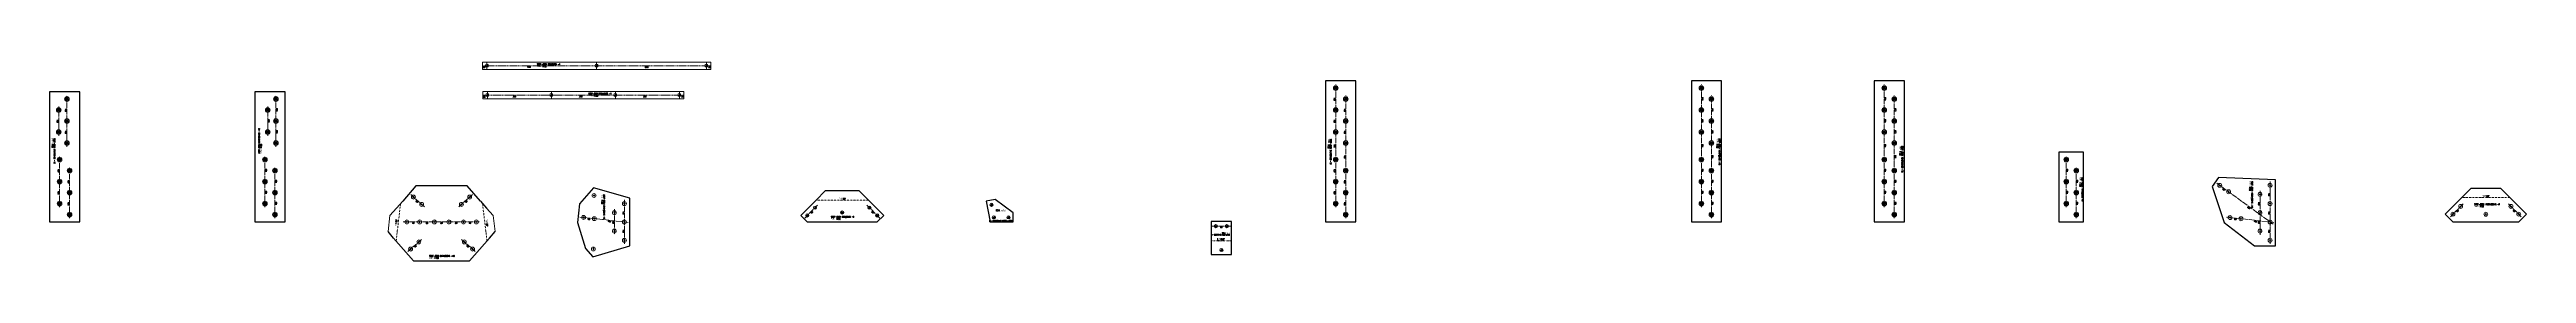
# Model space of a CAD drawing. Header units: millimetres. Extents: x -164 to 144402, y -33030 to 11430.
# Drawn here: x 130856 to 144402, y -15292 to -14208 of the extents above; entities that cross this region are included whole.
import ezdxf
from ezdxf.enums import TextEntityAlignment as Align

# ---------------------------------------------------------------- set-up
doc = ezdxf.new("R2010")
doc.units = ezdxf.units.MM
doc.header["$LTSCALE"] = 20
for name, pattern in [('DASHDOT2X', [1.75, 1.5, -0.125, 0, -0.125]), ('DIVIDE', [0.875, 0.5, -0.125, 0, -0.125, 0, -0.125]), ('HIDDEN', [0.375, 0.25, -0.125])]:
    doc.linetypes.add(name, pattern=pattern)
for name, color, linetype, lineweight in [('1', 7, 'Continuous', 25), ('11', 3, 'Continuous', 13), ('12', 7, 'Continuous', 13), ('5', 1, 'Continuous', 13), ('7', 2, 'DASHDOT2X', 13), ('8', 3, 'DIVIDE', 13)]:
    doc.layers.add(name, color=color, linetype=linetype, lineweight=lineweight)
doc.styles.get("Standard").update_dxf_attribs({"font": 'simplex', "width": 0.7, "bigfont": 'gbhzfs.shx'})

# ---------------------------------------------------------------- blocks, each defined once
blk = doc.blocks.new('M24')
for p, q in [((-0.6, 0), (0.6, 0)), ((0, -0.6), (0, 0.6))]:
    blk.add_line(p, q)
for radius in [1, 0.6]:
    blk.add_circle((0, 0), radius)
blk = doc.blocks.new('M20')
for p, q in [((-0.5, 0), (0.5, 0)), ((0, -0.5), (0, 0.5))]:
    blk.add_line(p, q)
blk.add_circle((0, 0), 1)
blk = doc.blocks.new('M16')
for p, q in [((-0.7, -0.7), (0.7, 0.7)), ((-0.4, 0), (0.4, 0)), ((0, 0.4), (0, -0.4))]:
    blk.add_line(p, q)
blk.add_circle((0, 0), 1)
for radius in [0.8, 0.6, 0.4, 0.2]:
    blk.add_arc((0, 0), radius, 225, 45)

msp = doc.modelspace()

# ---------------------------------------------------------------- linework, layer by layer
at = {"layer": '1'}
for p, q in [((138000, -14309.557), (137835, -14309.557)), ((137835, -14309.557), (137835, -15079.557)), ((138000, -15079.557), (138000, -14309.557)), ((140000, -14309.557), (139835, -14309.557)), ((139835, -14309.557), (139835, -15079.557)), ((140000, -15079.557), (140000, -14309.557)), ((141000, -14309.557), (140835, -14309.557)), ((140835, -14309.557), (140835, -15079.557)), ((141000, -15079.557), (141000, -14309.557)), ((131021, -14369.557), (130856, -14369.557)), ((130856, -14369.557), (130856, -15079.557)), ((131021, -15079.557), (131021, -14369.557)), ((132144, -14369.557), (131979, -14369.557)), ((131979, -14369.557), (131979, -15079.557)), ((132144, -15079.557), (132144, -14369.557)), ((141980, -14699.557), (141845, -14699.557)), ((141845, -14699.557), (141845, -15079.557)), ((141980, -15079.557), (141980, -14699.557)), ((132860.077, -14882.908), (132787.341, -14965.426)), ((133139.938, -14882.891), (132860.077, -14882.908)), ((133212.675, -14965.41), (133139.938, -14882.891)), ((133830.848, -14893.043), (133754.219, -14981.344)), ((134030, -14949.557), (133830.848, -14893.043)), ((142718.097, -14838.04), (142682.87, -14886.61)), ((142682.87, -14886.61), (142748.22, -15082.206)), ((143030, -14849.557), (142718.097, -14838.04)), ((143030, -15209.557), (143030, -14849.557)), ((144048.426, -14946.278), (144098.426, -14896.278)), ((144261.312, -14896.278), (144098.426, -14896.278)), ((144311.312, -14946.278), (144261.312, -14896.278)), ((132753.546, -15003.766), (132717.728, -15044.401)), ((132787.341, -14965.426), (132753.546, -15003.766)), ((133212.675, -14965.41), (133246.464, -15003.743)), ((133246.464, -15003.743), (133282.285, -15044.381)), ((133754.219, -14981.344), (133743.25, -15081.662)), ((134030, -15209.557), (134030, -14949.557)), ((135042.426, -14966.42), (134964.645, -15044.202)), ((135042.426, -14966.42), (135048.426, -14960.42)), ((135048.426, -14960.42), (135098.426, -14910.42)), ((135284.072, -14910.42), (135098.426, -14910.42)), ((135334.072, -14960.42), (135284.072, -14910.42)), ((135340.072, -14966.42), (135334.072, -14960.42)), ((135417.854, -15044.202), (135340.072, -14966.42)), ((136027.494, -14956.562), (135978.375, -14965.908)), ((135978.375, -14965.908), (136000, -15079.557)), ((136125.692, -15029.557), (136027.494, -14956.562)), ((136125.692, -15079.557), (136125.692, -15029.557)), ((144042.426, -14952.278), (143957.574, -15037.131)), ((144042.426, -14952.278), (144048.426, -14946.278)), ((144317.312, -14952.278), (144311.312, -14946.278)), ((144402.165, -15037.131), (144317.312, -14952.278)), ((130856, -15079.557), (131021, -15079.557)), ((131979, -15079.557), (132144, -15079.557)), ((132737.956, -15167.136), (132707.268, -15131.971)), ((132765.122, -15198.264), (132737.956, -15167.136)), ((133234.865, -15198.251), (133262.034, -15167.119)), ((133262.034, -15167.119), (133292.742, -15131.931)), ((133743.25, -15081.662), (133787.675, -15223.927)), ((134964.645, -15044.202), (135000, -15079.557)), ((135000, -15079.557), (135382.498, -15079.557)), ((135382.498, -15079.557), (135417.854, -15044.202)), ((136000, -15079.557), (136125.692, -15079.557)), ((137319.761, -15077.613), (137209.761, -15077.613)), ((137209.761, -15077.613), (137209.761, -15257.61)), ((137319.761, -15257.58), (137319.761, -15077.613)), ((137835, -15079.557), (138000, -15079.557)), ((139835, -15079.557), (140000, -15079.557)), ((140835, -15079.557), (141000, -15079.557)), ((141845, -15079.557), (141980, -15079.557)), ((142748.22, -15082.206), (142915, -15209.557)), ((143957.574, -15037.131), (144000, -15079.557)), ((144000, -15079.557), (144359.739, -15079.557)), ((144359.739, -15079.557), (144402.165, -15037.131)), ((132765.122, -15198.264), (132847.313, -15292.443)), ((132847.313, -15292.443), (133152.675, -15292.43)), ((133152.675, -15292.43), (133234.865, -15198.251)), ((133787.675, -15223.927), (133826.978, -15269.262)), ((133826.978, -15269.262), (134030, -15209.557)), ((137209.761, -15257.61), (137319.761, -15257.58)), ((142915, -15209.557), (143030, -15209.557))]:
    msp.add_line(p, q, dxfattribs=at)
at = {"layer": '12'}
for p, q in [((133223.018, -14207.5), (133223.018, -14247.5)), ((134473.018, -14207.5), (133223.018, -14207.5)), ((133248.018, -14207.5), (133248.018, -14247.5)), ((133848.018, -14207.5), (133848.018, -14247.5)), ((134448.018, -14207.5), (134448.018, -14247.5)), ((134473.018, -14247.5), (134473.018, -14207.5)), ((133223.018, -14247.5), (134473.018, -14247.5)), ((133225.614, -14367.5), (133225.614, -14407.5)), ((134325.614, -14367.5), (133225.614, -14367.5)), ((133225.614, -14407.5), (134325.614, -14407.5)), ((133250.614, -14367.5), (133250.614, -14407.5)), ((133600.614, -14367.5), (133600.614, -14407.5)), ((133950.614, -14367.5), (133950.614, -14407.5)), ((134300.614, -14367.5), (134300.614, -14407.5)), ((134325.614, -14407.5), (134325.614, -14367.5)), ((137242.803, -15182.613), (137242.803, -15167.613)), ((137242.803, -15182.613), (137251.595, -15184.421)), ((137247.803, -15181.613), (137249.803, -15179.613)), ((137262.803, -15181.613), (137247.803, -15181.613)), ((137249.803, -15179.613), (137251.803, -15181.613))]:
    msp.add_line(p, q, dxfattribs=at)
at = {"layer": '12', "color": 3, "linetype": 'HIDDEN'}
for p, q in [((133223.018, -14227.5), (134473.018, -14227.5)), ((134325.614, -14387.5), (133225.614, -14387.5))]:
    msp.add_line(p, q, dxfattribs=at)
at = {"layer": '7'}
for p, q in [((137890, -14999.557), (137890, -14329.557)), ((139890, -14999.557), (139890, -14329.557)), ((140890, -14999.557), (140890, -14329.557)), ((130906, -14609.557), (130906, -14449.557)), ((130951, -14669.557), (130951, -14389.557)), ((132049, -14609.557), (132049, -14449.557)), ((132094, -14669.557), (132094, -14389.557)), ((137945, -15059.557), (137945, -14389.557)), ((139945, -15059.557), (139945, -14389.557)), ((140945, -15059.557), (140945, -14389.557)), ((130911, -14999.557), (130911, -14719.557)), ((132034, -14999.557), (132034, -14719.557)), ((141885, -14999.557), (141885, -14719.557)), ((130966, -15059.557), (130966, -14779.557)), ((132089, -15059.557), (132089, -14779.557)), ((141940, -15059.557), (141940, -14779.557)), ((143016.19, -15091.299), (142708.578, -14868.196)), ((143000, -14859.557), (143000, -15199.557)), ((132906.228, -14996.903), (132831.211, -14930.779)), ((133093.787, -14996.887), (133168.804, -14930.763)), ((133945, -15009.557), (133945, -15149.557)), ((134000, -14959.557), (134000, -15199.557)), ((135056.569, -14987.633), (134985.858, -15058.344)), ((135325.93, -14987.633), (135396.64, -15058.344)), ((142945, -14909.557), (142945, -15149.557)), ((144056.569, -14980.562), (143985.858, -15051.273)), ((144303.17, -14980.562), (144373.881, -15051.273)), ((132790, -15079.557), (133210, -15079.557)), ((134019.882, -15081.731), (133756.452, -15052.927)), ((137314.761, -15102.613), (137214.761, -15102.613)), ((143019.882, -15081.731), (142761.422, -15053.471)), ((132890.739, -15174.91), (132815.396, -15240.662)), ((133109.248, -15174.897), (133184.592, -15240.649))]:
    msp.add_line(p, q, dxfattribs=at)
at = {"layer": '8'}
for p, q in [((132751.566, -15182.685), (132775.979, -14978.299)), ((133248.449, -15182.685), (133224.036, -14978.299)), ((135334.072, -14960.42), (135048.426, -14960.42)), ((144311.312, -14946.278), (144048.426, -14946.278)), ((137319.761, -15182.613), (137209.761, -15182.613))]:
    msp.add_line(p, q, dxfattribs=at)
at = {"layer": '8', "color": 0, "linetype": 'ByBlock'}
for p, q in [((132707.268, -15131.971), (132717.73, -15044.381)), ((133292.742, -15131.931), (133282.285, -15044.381))]:
    msp.add_line(p, q, dxfattribs=at)

# ---------------------------------------------------------------- block references
at = {"layer": '5'}
for name, p, xscale, yscale, zscale in [('M16', (133248.018, -14227.5), 8.75, 8.75, 8.75), ('M16', (133848.018, -14227.5), 8.75, 8.75, 8.75), ('M16', (134448.018, -14227.5), 8.75, 8.75, 8.75), ('M24', (137890, -14349.557), 12.75, 12.75, 12.75), ('M24', (139890, -14349.557), 12.75, 12.75, 12.75), ('M24', (140890, -14349.557), 12.75, 12.75, 12.75), ('M24', (130906, -14469.557), 12.75, 12.75, 12.75), ('M24', (130951, -14409.557), 12.75, 12.75, 12.75), ('M24', (132049, -14469.557), 12.75, 12.75, 12.75), ('M24', (132094, -14409.557), 12.75, 12.75, 12.75), ('M16', (133250.614, -14387.5), 8.75, 8.75, 8.75), ('M16', (133600.614, -14387.5), 8.75, 8.75, 8.75), ('M16', (133950.614, -14387.5), 8.75, 8.75, 8.75), ('M16', (134300.614, -14387.5), 8.75, 8.75, 8.75), ('M24', (137890, -14469.557), 12.75, 12.75, 12.75), ('M24', (137945, -14409.557), 12.75, 12.75, 12.75), ('M24', (139890, -14469.557), 12.75, 12.75, 12.75), ('M24', (139945, -14409.557), 12.75, 12.75, 12.75), ('M24', (140890, -14469.557), 12.75, 12.75, 12.75), ('M24', (140945, -14409.557), 12.75, 12.75, 12.75), ('M24', (130906, -14589.557), 12.75, 12.75, 12.75), ('M24', (130951, -14529.557), 12.75, 12.75, 12.75), ('M24', (132049, -14589.557), 12.75, 12.75, 12.75), ('M24', (132094, -14529.557), 12.75, 12.75, 12.75), ('M24', (137890, -14589.557), 12.75, 12.75, 12.75), ('M24', (137945, -14529.557), 12.75, 12.75, 12.75), ('M24', (139890, -14589.557), 12.75, 12.75, 12.75), ('M24', (139945, -14529.557), 12.75, 12.75, 12.75), ('M24', (140890, -14589.557), 12.75, 12.75, 12.75), ('M24', (140945, -14529.557), 12.75, 12.75, 12.75), ('M24', (130911, -14739.557), 12.75, 12.75, 12.75), ('M24', (130951, -14649.557), 12.75, 12.75, 12.75), ('M24', (132034, -14739.557), 12.75, 12.75, 12.75), ('M24', (132094, -14649.557), 12.75, 12.75, 12.75), ('M24', (137890, -14739.557), 12.75, 12.75, 12.75), ('M24', (137945, -14649.557), 12.75, 12.75, 12.75), ('M24', (139890, -14739.557), 12.75, 12.75, 12.75), ('M24', (139945, -14649.557), 12.75, 12.75, 12.75), ('M24', (140890, -14739.557), 12.75, 12.75, 12.75), ('M24', (140945, -14649.557), 12.75, 12.75, 12.75), ('M24', (141885, -14739.557), 12.75, 12.75, 12.75), ('M24', (130911, -14859.557), 12.75, 12.75, 12.75), ('M24', (130966, -14799.557), 12.75, 12.75, 12.75), ('M24', (132034, -14859.557), 12.75, 12.75, 12.75), ('M24', (132089, -14799.557), 12.75, 12.75, 12.75), ('M24', (137890, -14859.557), 12.75, 12.75, 12.75), ('M24', (137945, -14799.557), 12.75, 12.75, 12.75), ('M24', (139890, -14859.557), 12.75, 12.75, 12.75), ('M24', (139945, -14799.557), 12.75, 12.75, 12.75), ('M24', (140890, -14859.557), 12.75, 12.75, 12.75), ('M24', (140945, -14799.557), 12.75, 12.75, 12.75), ('M24', (141885, -14859.557), 12.75, 12.75, 12.75), ('M24', (141940, -14799.557), 12.75, 12.75, 12.75), ('M20', (142724.768, -14879.939), 10.75, 10.75, 10.75), ('M20', (143000, -14879.557), 10.75, 10.75, 10.75), ('M24', (130911, -14979.557), 12.75, 12.75, 12.75), ('M24', (130966, -14919.557), 12.75, 12.75, 12.75), ('M24', (130966, -15039.557), 12.75, 12.75, 12.75), ('M24', (132034, -14979.557), 12.75, 12.75, 12.75), ('M24', (132089, -14919.557), 12.75, 12.75, 12.75), ('M24', (132089, -15039.557), 12.75, 12.75, 12.75), ('M20', (132846.214, -14944.004), 10.75, 10.75, 10.75), ('M20', (132891.225, -14983.678), 10.75, 10.75, 10.75), ('M20', (133108.791, -14983.662), 10.75, 10.75, 10.75), ('M20', (133153.801, -14943.988), 10.75, 10.75, 10.75), ('M20', (133833.843, -14935.363), 10.75, 10.75, 10.75), ('M20', (133945, -15029.557), 10.75, 10.75, 10.75), ('M20', (134000, -14979.557), 10.75, 10.75, 10.75), ('M16', (135000, -15044.202), 8.75, 8.75, 8.75), ('M16', (135042.426, -15001.775), 8.75, 8.75, 8.75), ('M16', (135191.249, -15027.952), 8.75, 8.75, 8.75), ('M16', (135340.072, -15001.775), 8.75, 8.75, 8.75), ('M16', (135382.498, -15044.202), 8.75, 8.75, 8.75), ('M16', (136007.607, -14985.794), 8.75, 8.75, 8.75), ('M24', (137890, -14979.557), 12.75, 12.75, 12.75), ('M24', (137945, -14919.557), 12.75, 12.75, 12.75), ('M24', (137945, -15039.557), 12.75, 12.75, 12.75), ('M24', (139890, -14979.557), 12.75, 12.75, 12.75), ('M24', (139945, -14919.557), 12.75, 12.75, 12.75), ('M24', (139945, -15039.557), 12.75, 12.75, 12.75), ('M24', (140890, -14979.557), 12.75, 12.75, 12.75), ('M24', (140945, -14919.557), 12.75, 12.75, 12.75), ('M24', (140945, -15039.557), 12.75, 12.75, 12.75), ('M24', (141885, -14979.557), 12.75, 12.75, 12.75), ('M24', (141940, -14919.557), 12.75, 12.75, 12.75), ('M24', (141940, -15039.557), 12.75, 12.75, 12.75), ('M20', (142773.339, -14915.165), 10.75, 10.75, 10.75), ('M20', (142945, -14929.557), 10.75, 10.75, 10.75), ('M20', (142945, -15029.557), 10.75, 10.75, 10.75), ('M20', (143000, -14979.557), 10.75, 10.75, 10.75), ('M20', (144000, -15037.131), 10.75, 10.75, 10.75), ('M20', (144042.426, -14994.704), 10.75, 10.75, 10.75), ('M20', (144179.869, -15037.261), 10.75, 10.75, 10.75), ('M20', (144317.312, -14994.704), 10.75, 10.75, 10.75), ('M20', (144359.739, -15037.131), 10.75, 10.75, 10.75), ('M20', (132810, -15079.557), 10.75, 10.75, 10.75), ('M20', (132880, -15079.557), 10.75, 10.75, 10.75), ('M20', (132960, -15079.557), 10.75, 10.75, 10.75), ('M20', (133040, -15079.557), 10.75, 10.75, 10.75), ('M20', (133120, -15079.557), 10.75, 10.75, 10.75), ('M20', (133190, -15079.557), 10.75, 10.75, 10.75), ('M20', (133776.333, -15055.101), 10.75, 10.75, 10.75), ('M20', (133835.978, -15061.623), 10.75, 10.75, 10.75), ('M20', (133945, -15129.557), 10.75, 10.75, 10.75), ('M20', (134000, -15079.557), 10.75, 10.75, 10.75), ('M20', (134000, -15179.557), 10.75, 10.75, 10.75), ('M16', (136020.692, -15054.557), 8.75, 8.75, 8.75), ('M16', (136100.692, -15054.557), 8.75, 8.75, 8.75), ('M16', (137234.761, -15102.613), 8.75, 8.75, 8.75), ('M16', (137294.761, -15102.613), 8.75, 8.75, 8.75), ('M20', (142781.303, -15055.644), 10.75, 10.75, 10.75), ('M20', (142840.948, -15062.166), 10.75, 10.75, 10.75), ('M20', (142945, -15129.557), 10.75, 10.75, 10.75), ('M20', (143000, -15079.557), 10.75, 10.75, 10.75), ('M20', (143000, -15179.557), 10.75, 10.75, 10.75), ('M20', (132830.464, -15227.512), 10.75, 10.75, 10.75), ('M20', (132875.67, -15188.06), 10.75, 10.75, 10.75), ('M20', (133124.317, -15188.047), 10.75, 10.75, 10.75), ('M20', (133169.523, -15227.498), 10.75, 10.75, 10.75), ('M20', (133829.994, -15226.943), 10.75, 10.75, 10.75), ('M16', (137264.854, -15232.595), 8.75, 8.75, 8.75)]:
    msp.add_blockref(name, p, dxfattribs=dict(at, xscale=xscale, yscale=yscale, zscale=zscale))

# ---------------------------------------------------------------- texts
at = {"layer": '11', "width": 0.7}
for s, p in [('25', (133232.516, -14231.465)), ('600', (133478.474, -14228.962)), ('600', (134121.643, -14231.922)), ('25', (134464.449, -14230.806)), ('25', (133234.059, -14392.827)), ('350', (133398.417, -14391.526)), ('350', (133761.156, -14391.222)), ('350', (134111.174, -14391.997)), ('25', (134316.544, -14391.874)), ('70', (132845, -15081.057)), ('80', (132920, -15081.057)), ('80', (133000, -15081.057)), ('80', (133080, -15081.057)), ('70', (133155, -15081.057)), ('60', (137264.761, -15104.113))]:
    msp.add_text(s, height=8, dxfattribs=at).set_placement(p, align=Align.TOP_CENTER)
for s, rotation, p in [('120', 270, (130949.5, -14469.557)), ('120', 90, (132095.5, -14469.557)), ('120', 270, (137888.5, -14409.557)), ('120', 270, (137943.5, -14469.557)), ('120', 90, (139891.5, -14409.557)), ('120', 90, (139946.5, -14469.557)), ('120', 90, (140891.5, -14409.557)), ('120', 90, (140946.5, -14469.557)), ('120', 270, (130904.5, -14529.557)), ('120', 270, (130949.5, -14589.557)), ('120', 90, (132050.5, -14529.557)), ('120', 90, (132095.5, -14589.557)), ('120', 270, (137888.5, -14529.557)), ('120', 270, (137943.5, -14589.557)), ('120', 90, (139891.5, -14529.557)), ('120', 90, (139946.5, -14589.557)), ('120', 90, (140891.5, -14529.557)), ('120', 90, (140946.5, -14589.557)), ('150', 270, (137888.5, -14664.557)), ('150', 270, (137943.5, -14724.557)), ('150', 90, (139891.5, -14664.557)), ('150', 90, (139946.5, -14724.557)), ('150', 90, (140891.5, -14664.557)), ('150', 90, (140946.5, -14724.557)), ('120', 270, (130909.5, -14799.557)), ('120', 270, (130964.5, -14859.557)), ('120', 90, (132035.5, -14799.557)), ('120', 90, (132090.5, -14859.557)), ('120', 270, (137888.5, -14799.557)), ('120', 270, (137943.5, -14859.557)), ('120', 90, (139891.5, -14799.557)), ('120', 90, (139946.5, -14859.557)), ('120', 90, (140891.5, -14799.557)), ('120', 90, (140946.5, -14859.557)), ('120', 90, (141886.5, -14799.557)), ('120', 90, (141941.5, -14859.557)), ('60', 324.0476073, (142748.173, -14898.766)), ('120', 270, (130909.5, -14919.557)), ('120', 270, (130964.5, -14979.557)), ('120', 90, (132035.5, -14919.557)), ('120', 90, (132090.5, -14979.557)), ('60', 318.6057695, (132867.728, -14964.966)), ('60', 41.3948421, (133132.288, -14964.95)), ('100', 270, (133998.5, -15029.557)), ('60', 45, (135022.274, -15024.049)), ('60', 315, (135360.224, -15024.049)), ('120', 270, (137888.5, -14919.557)), ('120', 270, (137943.5, -14979.557)), ('120', 90, (139891.5, -14919.557)), ('120', 90, (139946.5, -14979.557)), ('120', 90, (140891.5, -14919.557)), ('120', 90, (140946.5, -14979.557)), ('120', 90, (141886.5, -14919.557)), ('120', 90, (141941.5, -14979.557)), ('280', 324.0476073, (142885.789, -14998.575)), ('100', 270, (142943.5, -14979.557)), ('100', 270, (142998.5, -14929.557)), ('100', 270, (142998.5, -15029.557)), ('60', 45, (144022.274, -15016.978)), ('60', 315, (144337.465, -15016.978)), ('60', 353.7600057, (133805.992, -15059.853)), ('165', 353.7600057, (133917.826, -15072.081)), ('100', 270, (133943.5, -15079.557)), ('100', 270, (133998.5, -15129.557)), ('60', 353.7600057, (142810.963, -15060.396)), ('160', 353.7600057, (142920.311, -15072.353)), ('100', 270, (142943.5, -15079.557)), ('100', 270, (142998.5, -15129.557)), ('60', 41.1113966, (132854.053, -15208.916)), ('60', 318.8890275, (133145.934, -15208.903))]:
    msp.add_text(s, height=8, rotation=rotation, dxfattribs=at).set_placement(p, align=Align.TOP_CENTER)
at = {"layer": '12', "width": 0.7}
for s, height, rotation, p in [('5B2F-ZBCK 838#Q235 -4 ', 8, 0.0025925, (133522.104, -14226.203)), ('存档编号：1138 ', 8, 0.0025925, (133522.105, -14237.403)), ('存档编号：1138 ', 8, 0.0025925, (133803.238, -14397.851)), ('5B2F-ZBCK 839#Q235 -4 ', 8, 0.0025925, (133803.237, -14386.651)), ('存档编号：1138 ', 8, 270, (130866.084, -14623.402)), ('5B2F-ZBCK 815P#Q420 -12 ', 8, 270, (130877.284, -14623.402)), ('5B2F-ZBCK 816P#Q420 -12 ', 8, 90, (132008.517, -14706.547)), ('存档编号：1138 ', 8, 270, (137845, -14627.357)), ('5B2F-ZBCK 913P#Q420 -10 ', 8, 270, (137856.2, -14627.357)), ('存档编号：1138 ', 8, 270, (139970.8, -14624.557)), ('5B2F-ZBCK 1016P#Q420 -10 ', 8, 270, (139982, -14624.557)), ('存档编号：1138 ', 8, 90, (132019.717, -14706.547)), ('存档编号：1138 ', 8, 270, (140971.179, -14664.955)), ('5B2F-ZBCK 1018P#Q420 -10 ', 8, 270, (140982.379, -14664.955)), ('存档编号：1138 ', 8, 270, (141956.189, -14835.821)), ('5B2F-ZBCK 1019#Q235 -2 ', 8, 270, (141967.389, -14835.821)), ('存档编号：1138 ', 8, 270, (142884.01, -14857.847)), ('5B2F-ZBCK 1020H#Q345 -10 ', 8, 270, (142895.21, -14857.847)), ('存档编号：1138 ', 8, 270, (133871.395, -14929.917)), ('5B2F-ZBCK 818H#Q345 -8 ', 8, 270, (133882.595, -14929.917)), ('存档编号：1138 ', 8, 180, (136083.371, -15009.826)), ('5B2F-ZBCK 841#Q235 -6 ', 8, 180, (136120.779, -15067.931)), ('5B2F-ZBCK 842#Q235 -6 ', 6.4, 180, (137310.064, -15144.412)), ('存档编号：1138 ', 6.4, 180, (137310.064, -15135.452)), ('存档编号：1138 ', 8, 0.0025925, (132932.793, -15282.44)), ('5B2F-ZBCK 817H#Q345 -10 ', 8, 0.0025925, (132932.793, -15271.24))]:
    msp.add_text(s, height=height, rotation=rotation, dxfattribs=at).set_placement(p, align=Align.BOTTOM_LEFT)
for s, p in [('正曲卷边90°', (135191.249, -14959.42)), ('正曲卷边90°', (144179.869, -14945.278)), ('反曲79.6°', (137264.803, -15179.613))]:
    msp.add_text(s, height=8, dxfattribs=at).set_placement(p, align=Align.BOTTOM_CENTER)
for s, p in [('存档编号：1138 ', (144117.378, -15000.869)), ('5B2F-ZBCK 1033H#Q345 -6 ', (144117.378, -14989.669)), ('存档编号：1138 ', (135129.649, -15069.557)), ('5B2F-ZBCK 830#Q235 -6 ', (135129.649, -15058.357))]:
    msp.add_text(s, height=8, dxfattribs=at).set_placement(p, align=Align.BOTTOM_LEFT)
for rotation, p in [(84.5560106, (132758.644, -15084.28)), (275.4439894, (133241.471, -15085.336))]:
    msp.add_text('正曲卷边90°', height=8, rotation=rotation, dxfattribs=at).set_placement(p, align=Align.BOTTOM_CENTER)

doc.saveas('drawing.dxf')
